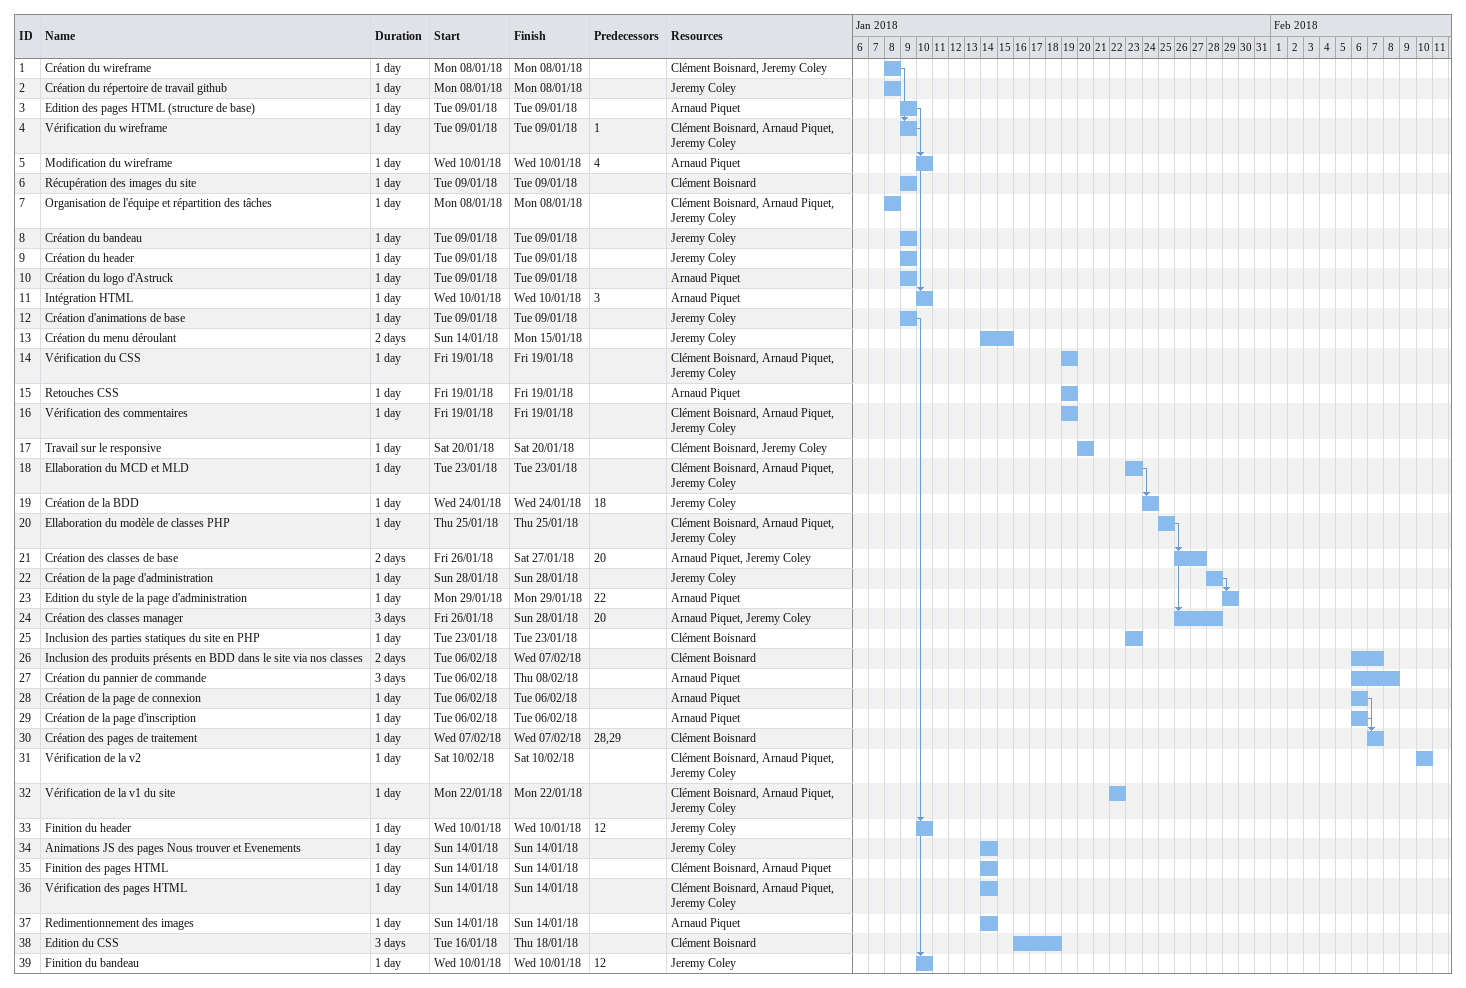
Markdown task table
| ID | Task | Duration | Start | Finish | Predecessors | Resources |
|---|---|---|---|---|---|---|
| 1 | Création du wireframe | 1d | 2018-01-08 | 2018-01-08 |  | Clément Boisnard, Jeremy Coley |
| 2 | Création du répertoire de travail github | 1d | 2018-01-08 | 2018-01-08 |  | Jeremy Coley |
| 3 | Edition des pages HTML (structure de base) | 1d | 2018-01-09 | 2018-01-09 |  | Arnaud Piquet |
| 4 | Vérification du wireframe | 1d | 2018-01-09 | 2018-01-09 | 1 | Clément Boisnard, Arnaud Piquet, Jeremy Coley |
| 5 | Modification du wireframe | 1d | 2018-01-10 | 2018-01-10 | 4 | Arnaud Piquet |
| 6 | Récupération des images du site | 1d | 2018-01-09 | 2018-01-09 |  | Clément Boisnard |
| 7 | Organisation de l'équipe et répartition des tâches | 1d | 2018-01-08 | 2018-01-08 |  | Clément Boisnard, Arnaud Piquet, Jeremy Coley |
| 8 | Création du bandeau | 1d | 2018-01-09 | 2018-01-09 |  | Jeremy Coley |
| 9 | Création du header | 1d | 2018-01-09 | 2018-01-09 |  | Jeremy Coley |
| 10 | Création du logo d'Astruck | 1d | 2018-01-09 | 2018-01-09 |  | Arnaud Piquet |
| 11 | Intégration HTML | 1d | 2018-01-10 | 2018-01-10 | 3 | Arnaud Piquet |
| 12 | Création d'animations de base | 1d | 2018-01-09 | 2018-01-09 |  | Jeremy Coley |
| 13 | Création du menu déroulant | 2d | 2018-01-14 | 2018-01-15 |  | Jeremy Coley |
| 14 | Vérification du CSS | 1d | 2018-01-19 | 2018-01-19 |  | Clément Boisnard, Arnaud Piquet, Jeremy Coley |
| 15 | Retouches CSS | 1d | 2018-01-19 | 2018-01-19 |  | Arnaud Piquet |
| 16 | Vérification des commentaires | 1d | 2018-01-19 | 2018-01-19 |  | Clément Boisnard, Arnaud Piquet, Jeremy Coley |
| 17 | Travail sur le responsive | 1d | 2018-01-20 | 2018-01-20 |  | Clément Boisnard, Jeremy Coley |
| 18 | Ellaboration du MCD et MLD | 1d | 2018-01-23 | 2018-01-23 |  | Clément Boisnard, Arnaud Piquet, Jeremy Coley |
| 19 | Création de la BDD | 1d | 2018-01-24 | 2018-01-24 | 18 | Jeremy Coley |
| 20 | Ellaboration du modèle de classes PHP | 1d | 2018-01-25 | 2018-01-25 |  | Clément Boisnard, Arnaud Piquet, Jeremy Coley |
| 21 | Création des classes de base | 2d | 2018-01-26 | 2018-01-27 | 20 | Arnaud Piquet, Jeremy Coley |
| 22 | Création de la page d'administration | 1d | 2018-01-28 | 2018-01-28 |  | Jeremy Coley |
| 23 | Edition du style de la page d'administration | 1d | 2018-01-29 | 2018-01-29 | 22 | Arnaud Piquet |
| 24 | Création des classes manager | 3d | 2018-01-26 | 2018-01-28 | 20 | Arnaud Piquet, Jeremy Coley |
| 25 | Inclusion des parties statiques du site en PHP | 1d | 2018-01-23 | 2018-01-23 |  | Clément Boisnard |
| 26 | Inclusion des produits présents en BDD dans le site via nos classes | 2d | 2018-02-06 | 2018-02-07 |  | Clément Boisnard |
| 27 | Création du pannier de commande | 3d | 2018-02-06 | 2018-02-08 |  | Arnaud Piquet |
| 28 | Création de la page de connexion | 1d | 2018-02-06 | 2018-02-06 |  | Arnaud Piquet |
| 29 | Création de la page d'inscription | 1d | 2018-02-06 | 2018-02-06 |  | Arnaud Piquet |
| 30 | Création des pages de traitement | 1d | 2018-02-07 | 2018-02-07 | 28, 29 | Clément Boisnard |
| 31 | Vérification de la v2 | 1d | 2018-02-10 | 2018-02-10 |  | Clément Boisnard, Arnaud Piquet, Jeremy Coley |
| 32 | Vérification de la v1 du site | 1d | 2018-01-22 | 2018-01-22 |  | Clément Boisnard, Arnaud Piquet, Jeremy Coley |
| 33 | Finition du header | 1d | 2018-01-10 | 2018-01-10 | 12 | Jeremy Coley |
| 34 | Animations JS des pages Nous trouver et Evenements | 1d | 2018-01-14 | 2018-01-14 |  | Jeremy Coley |
| 35 | Finition des pages HTML | 1d | 2018-01-14 | 2018-01-14 |  | Clément Boisnard, Arnaud Piquet |
| 36 | Vérification des pages HTML | 1d | 2018-01-14 | 2018-01-14 |  | Clément Boisnard, Arnaud Piquet, Jeremy Coley |
| 37 | Redimentionnement des images | 1d | 2018-01-14 | 2018-01-14 |  | Arnaud Piquet |
| 38 | Edition du CSS | 3d | 2018-01-16 | 2018-01-18 |  | Clément Boisnard |
| 39 | Finition du bandeau | 1d | 2018-01-10 | 2018-01-10 | 12 | Jeremy Coley |
